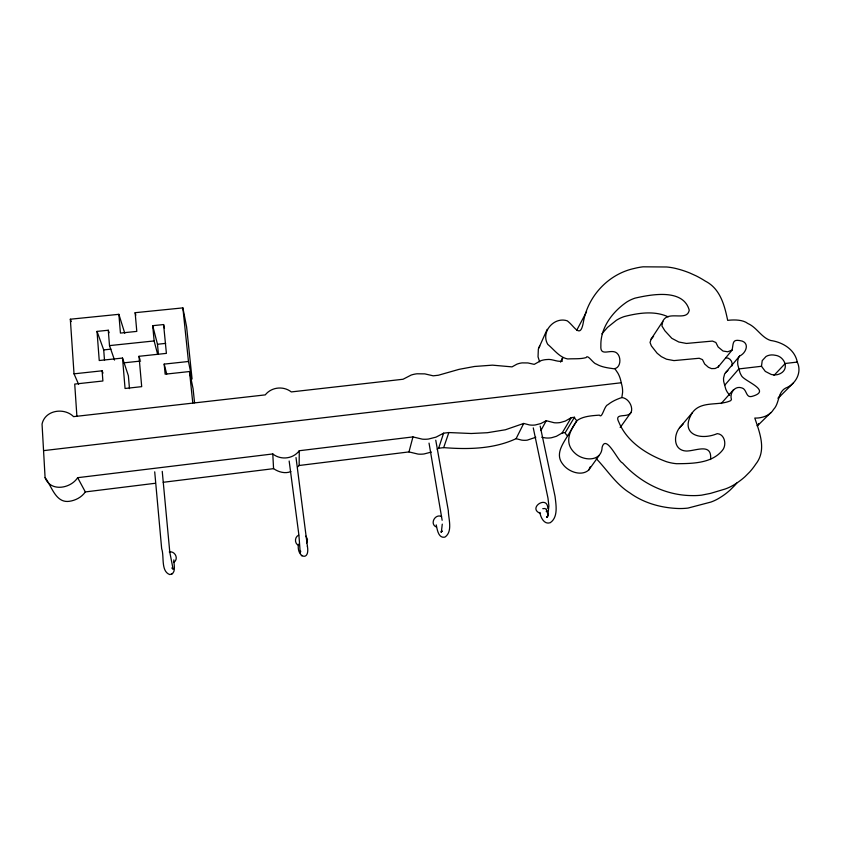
<?xml version="1.0" encoding="UTF-8"?>
<svg xmlns="http://www.w3.org/2000/svg" width="841" height="841" viewBox="0 0 841 841"><rect width="100%" height="100%" fill="white"/><g stroke="black" fill="none" stroke-linecap="round" stroke-linejoin="round"><path stroke-width="1.26" d="M298.019 466.681L299.144 465.494L299.28 450.734L412.952 436.91L422.319 439.16A28.1 26.029 15.3 0 0 428.49 439.044L436.111 437.11L443.606 433.178L448.842 432.547L471.254 433.504L487.412 432.705L505.388 429.772L523.701 423.444L529.504 424.947A21.509 19.564 25.4 0 0 535.202 424.989L540.795 423.57L546.261 420.7L554.166 422.729A22.413 20.268 27 0 0 560.495 422.487L565.383 421.036L571.26 417.662L574.477 417.262A5.855 5.288 29.5 0 0 576.937 420.637C569.199 431.622 563.754 443.596 575.622 453.793C584.201 461.267 601.683 461.646 602.135 447.223C606.035 433.483 618.293 461.993 622.498 462.918C640.201 482.587 665.336 495.465 692.027 495.601A70.718 62.287 35.6 0 0 701.594 495.16L710.529 493.383L725.278 488.978A57.651 50.649 36.6 0 0 734.246 484.668L737.084 482.86A91.238 80.147 34.3 0 0 745.084 476.616L749.699 471.99A87.99 77.309 34.5 0 0 755.733 464.179C766.824 450.313 759.738 432.705 754.787 418.051C760.958 418.408 769.872 415.959 773.562 409.42C779.512 403.375 777.631 392.211 785.62 388.111C795.765 384.242 802.219 372.395 797.257 362.072C794.892 349.425 782.54 342.129 770.64 340.479C761.378 337.556 756.826 327.359 747.88 323.533C742.298 319.149 732.353 319.822 727.675 320.358C724.553 305.336 720.274 288.694 705.315 281.115A85.561 74.239 29.9 0 0 696.18 275.89L689.893 273.041A88.925 77.225 30 0 0 679.896 269.562L676.542 268.668A54.959 47.296 28.9 0 0 666.671 266.986L643.06 266.818A67.953 58.796 29 0 0 634.461 268.416C608.569 273.945 588.164 295.811 583.454 321.714C580.374 339.69 574.96 326.655 567.265 320.841C554.072 316.353 540.427 332.09 547.775 344.379C553.935 349.457 559.57 357.562 567.738 358.949C573.793 358.56 580.29 359.223 586.103 357.604C587.512 353.735 593.273 363.722 596.479 364.132C601.778 367.202 607.99 367.927 613.941 368.768C621.005 368.179 621.404 357.12 617.105 353.304C611.47 347.922 599.927 357.761 600.873 345.798C600.306 327.78 612.574 311.685 626.881 301.951A43.385 37.677 29.1 0 1 635.029 298.135C651.312 294.413 683.27 288.347 689.231 310.161C687.097 322.124 667.722 309.761 662.803 321.357L651.123 339.133L650.051 342.466L651.365 345.903L657.147 353.241L661.352 356.637L666.524 359.212L673.967 360.6L699.207 358.255L702.477 359.622L704.674 364.016L708.427 367.307L711.507 368.6L715.092 368.516L718.172 367.012L732.08 350.108C733.625 342.686 731.985 338.502 742.225 341.099C749.909 343.958 745.504 353.577 739.67 355.964L724.669 373.803L723.544 378.187A32.294 27.616 35.2 0 0 723.702 381.562L725.762 389.099A32.273 27.585 35.1 0 0 727.391 392.316L729.715 395.302M539.838 512.442C540.616 517.215 544.064 524.879 550.203 522.734C558.456 517.162 555.996 504.747 555.049 496.379L540.174 426.082M442.271 524.132L441.367 532.059L441.693 531.291M547.817 508.5C547.628 494.392 526.96 508.342 540.5 513.441M710.55 459.543C712.39 442.282 695.549 451.207 686.13 451.028C673.504 450.313 673.357 435.733 679.486 427.827L692.448 412.542C701.341 400.337 718.729 406.298 730.713 400.642L731.439 399.486C729.378 393.168 734.855 385.346 741.909 387.943C746.903 389.141 745.725 397.972 751.654 396.479C772.532 390.897 745.683 381.856 741.72 376.116A33.346 28.279 34.7 0 1 740.017 372.805L737.862 365.057A33.367 28.31 34.8 0 1 737.673 361.598L738.282 358.203L739.67 355.964M598.918 455.811L588.774 470.003C581.299 476.742 568.18 471.622 562.902 464.316C554.944 454.708 562.356 444.584 567.612 435.869L576.937 420.637C583.002 416.158 591.99 415.696 599.381 415.139C602.198 419.228 604.237 405.478 608.001 404.626C612.038 401.336 616.926 399.17 621.825 397.551L622.571 392.663A28.951 25.861 28.8 0 0 621.888 385.315L620.658 380.195A28.899 25.787 28.4 0 0 617.893 373.152L614.939 368.768M731.943 365.951C733.079 361.935 730.02 357.488 725.667 357.803M620.994 425.756L620.237 427.47L631.265 412.079C633.157 406.329 628.29 398.119 621.825 397.551M299.144 465.494L408.978 451.911L412.952 436.91M547.176 329.325L538.345 349.078L538.04 356.836L539.596 361.756M547.859 515.501L548.879 505.935L547.975 498.124L533.268 427.869M437.173 449.168L438.613 448.253L443.606 433.178M438.613 448.253L443.68 447.622L448.842 432.547M590.245 466.818L588.774 470.003M576.632 330.46L586.576 311.727M306.66 542.96L307.501 539.375L305.924 536.106M718.866 365.688L718.172 367.012M538.608 348.09L539.775 346.04M546.944 517.415L548.017 515.176M443.68 447.622C467.974 449.536 493.583 449.126 516.09 438.676L523.701 423.444M560.537 362.114L562.85 357.583A5.74 5.12 25.7 0 0 561.956 361.21M662.803 321.357L661.909 325.93L664.863 330.755L671.801 338.303L678.771 342.003L686.445 343.443L712.485 341.078L715.859 342.497L718.151 347.007L723.039 351.023L727.707 351.79L732.08 350.108M300.752 551.191L300.237 552.926L298.902 535.034L289.157 461.005M540.91 430.518L546.261 420.7M541.793 437.267L545.578 437.94A21.677 19.721 27.3 0 0 551.696 437.698L556.437 436.279L562.135 432.989L571.26 417.662M574.477 417.262L565.247 432.6L562.135 432.989M779.67 396.048L780.511 394.744M547.123 517.047L547.628 516.385L546.608 517.32L547.722 516.584M155.427 483.26L85.33 491.922C81.693 497.241 75.438 500.5 69.13 501.341C55.401 503.118 51.564 485.656 45.088 477.625L42.05 424.095C45.025 409.945 64.294 407.265 73.577 416.642L265.262 394.881C271.517 386.997 283.428 385.735 291.301 391.927L403.06 379.249L411.154 375.065A27.984 25.808 14.7 0 1 416.999 373.793L424.81 373.877L433.21 375.822L438.361 375.244L459.081 369.346L474.513 366.476L492.427 365.152L512.011 366.876L516.847 364.206A21.34 19.301 23.8 0 1 522.156 362.892L527.938 362.944L534.214 364.363L540.763 360.736A22.244 20.005 25.5 0 1 546.766 359.549C552.022 358.718 556.879 362.05 561.988 361.21M568.043 435.249L567.612 435.869A5.666 5.141 29.9 0 1 565.215 432.61M299.28 450.734C293.078 458.997 280.82 460.332 272.789 453.951L77.645 477.688C70.612 488.684 50.355 492.174 45.088 477.625M758.897 423.517L757.257 425.767M441.041 532.216L441.945 530.944M651.123 339.133L653.562 336.326M692.448 412.542C679.034 433.83 699.491 441.115 717.247 433.641C724.91 434.166 726.939 445.173 722.387 450.377C711.728 463.538 692.143 463.57 676.595 463.706A44.867 39.569 34.7 0 1 666.524 461.72C647.107 454.645 627.155 442.093 618.913 422.308C613.373 411.817 628.185 418.829 631.265 412.079M778.114 398.203L778.882 397.204M601.893 333.835L607.517 327.391L616.379 320.284A41.997 36.741 29.4 0 1 624.285 316.552C638.403 312.968 654.508 310.445 668.185 316.857M546.24 511.654L546.913 510.834M679.486 427.827L683.144 424.053M724.616 385.336L738.818 368.936L761.483 366.277L765.31 371.407L771.218 374.445A13.624 11.532 34.7 0 0 780.459 373.509C789.93 368.621 784.159 356.163 775.15 355.259A13.645 11.564 35 0 0 766.046 356.479L762.219 360.631L761.483 366.277M721.158 403.554L733.636 389.562M441.304 531.848L441.967 531.218M774.004 375.37L785.263 363.48L797.257 362.072M778.209 398.161L793.252 383.107M725.499 372.7L727.917 370.471M757.299 425.945L770.892 412.563M173.866 562.335C179.017 558.939 175.054 550.708 169.251 551.948M154.712 471.843L161.672 548.742C164.416 556.143 160.578 571.27 169.766 574.571C176.747 573.762 173.698 564.3 173.824 559.885M298.66 535.149C294.361 537.063 294.371 543.938 298.933 545.515M171.659 574.077L172.531 573.53M535.822 437.267L527.223 440.158A20.794 19.038 25.7 0 1 521.704 440.127L516.09 438.676M431.359 452.08L424.001 453.972A27.164 25.293 15.3 0 1 418.03 454.087L408.978 451.911M290.891 471.57C285.099 473.977 278.529 472.043 273.567 468.658L163.217 482.292M542.771 508.668L545.22 508.5M43.553 450.639L621.142 382.771M194.565 402.818L193.094 388.763L189.509 371.533L165.151 374.192L164.184 364.111L188.458 361.493L192.074 379.007L186.607 326.886L182.875 307.89L135.138 312.694L136.799 331.396L120.431 333.078L118.875 314.324L70.329 319.212L74.029 373.835L78.581 384.242M123.627 362.87L140.605 361.052M74.029 373.835L102.118 370.807L103.001 373.131M109.12 332.71L108.279 330.24L97.02 331.396L103.706 349.909L110.949 349.141M164.479 328.284L163.596 324.563L152.705 325.677L157.477 344.253L165.666 343.391M129.472 388.626L128.379 375.769L122.523 358.056L99.238 360.526L97.02 331.396M122.523 358.056L125.057 388.489L141.698 386.65L139.007 356.3L166.402 353.378L163.596 324.563M108.279 330.24L109.498 345.609L154.134 340.941L157.624 354.25M441.567 516.521C435.039 513.399 429.352 524.143 436.416 527.034M298.439 544.222C296.379 557.373 310.098 562.093 307.428 546.366M596.28 458.671C607.276 470.066 615.917 484.237 629.846 492.921C643.933 503.16 661.447 507.985 678.729 508.521A68.373 60.626 36 0 0 687.98 508.08L710.939 502.056A55.748 49.293 37.1 0 0 719.644 497.861L722.398 496.095A88.242 78.045 34.7 0 0 730.167 490.019L734.666 485.52A85.099 75.28 35 0 0 736.769 483.06M171.795 567.99L173.141 569.262L169.798 552.264L162.239 471.338M301.341 555.481L301.993 555.89M77.645 477.688L85.33 491.922M548.059 514.881L546.24 509.12M70.329 319.212L71.275 321.567M109.498 345.609L114.534 360.085M118.875 314.324L124.773 333.267M139.007 356.3L140.058 359.843M135.138 312.694L135.843 315.217M164.184 364.111L166.718 374.098M436.237 524.889C437.204 529.241 438.277 538.524 444.878 537.147C453.047 531.68 448.411 518.666 448.316 510.645L435.754 440.2M429.036 443.102L442.145 520.274M296.011 457.546L307.449 546.661M182.875 307.89L188.458 361.493M189.509 371.533L192.799 403.102M157.477 344.253L158.413 354.145M152.705 325.677L154.134 340.941M103.706 349.909L104.505 360.2M102.118 370.807L102.896 380.994L74.723 384.074L76.899 416.263M272.789 453.951L273.567 468.658M546.282 509.31A5.761 1.945 -12.6 0 1 546.198 509.73"/></g></svg>
